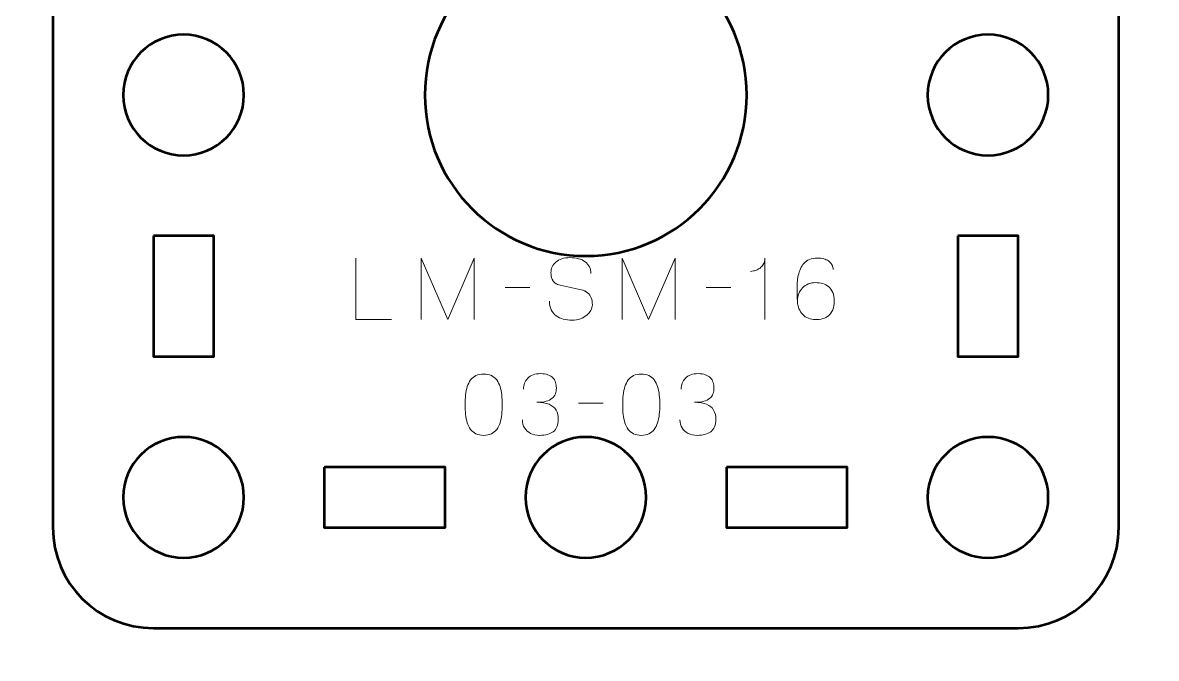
# Model space of a CAD drawing. Header units: centimetres. Extents: x -21 to 0, y -29.7 to 0.
# Drawn here: x -11.3 to -5.66, y -5.95 to -2.79 of the extents above; entities that cross this region are included whole.
import ezdxf

# ---------------------------------------------------------------- set-up
doc = ezdxf.new("R2010")
doc.units = ezdxf.units.CM
doc.header["$MEASUREMENT"] = 0
doc.layers.add('Layer 1', color=7, linetype='Continuous')

msp = doc.modelspace()

# ---------------------------------------------------------------- linework, layer by layer
at = {"layer": 'Layer 1', "color": 22, "lineweight": 53}
msp.add_open_spline([(-21.00003, -29.19995), (-21.00003, -29.19995), (-21.00003, -0.49992), (-21.00003, -0.49992), (-21.00003, -0.49992), (-21.00003, -0.22295), (-20.77694, 0.00004), (-20.49994, 0.00004), (-20.49994, 0.00004), (-20.49994, 0.00004), (-0.50008, 0.00004), (-0.50008, 0.00004), (-0.50008, 0.00004), (-0.22294, 0.00004), (0.00002, -0.22295), (0.00002, -0.49992), (0.00002, -0.49992), (0.00002, -0.49992), (0.00002, -29.19995), (0.00002, -29.19995), (0.00002, -29.19995), (0.00002, -29.47695), (-0.22294, -29.70004), (-0.50008, -29.70004), (-0.50008, -29.70004), (-0.50008, -29.70004), (-20.49994, -29.70004), (-20.49994, -29.70004), (-20.49994, -29.70004), (-20.77694, -29.70004), (-21.00003, -29.47695), (-21.00003, -29.19995)], degree=3, knots=[0, 0, 0, 0, 0.125, 0.125, 0.125, 0.125, 0.25, 0.25, 0.25, 0.25, 0.375, 0.375, 0.375, 0.375, 0.5, 0.5, 0.5, 0.5, 0.625, 0.625, 0.625, 0.625, 0.75, 0.75, 0.75, 0.75, 0.875, 0.875, 0.875, 0.875, 1, 1, 1, 1], dxfattribs=at)
at = {"layer": 'Layer 1', "color": 114, "lineweight": 53}
msp.add_open_spline([(-10.64995, -0.49994), (-10.64995, -0.49994), (-6.35006, -0.49994), (-6.35006, -0.49994), (-6.35006, -0.49994), (-6.07306, -0.49994), (-5.84996, -0.72303), (-5.84996, -1.00003), (-5.84996, -1.00003), (-5.84996, -1.00003), (-5.84996, -5.29989), (-5.84996, -5.29989), (-5.84996, -5.29989), (-5.84996, -5.57703), (-6.07306, -5.79999), (-6.35006, -5.79999), (-6.35006, -5.79999), (-6.35006, -5.79999), (-10.64995, -5.79999), (-10.64995, -5.79999), (-10.64995, -5.79999), (-10.92695, -5.79999), (-11.15005, -5.57703), (-11.15005, -5.29989), (-11.15005, -5.29989), (-11.15005, -5.29989), (-11.15005, -1.00003), (-11.15005, -1.00003), (-11.15005, -1.00003), (-11.15005, -0.72303), (-10.92695, -0.49994), (-10.64995, -0.49994)], degree=3, knots=[0, 0, 0, 0, 0.125, 0.125, 0.125, 0.125, 0.25, 0.25, 0.25, 0.25, 0.375, 0.375, 0.375, 0.375, 0.5, 0.5, 0.5, 0.5, 0.625, 0.625, 0.625, 0.625, 0.75, 0.75, 0.75, 0.75, 0.875, 0.875, 0.875, 0.875, 1, 1, 1, 1], dxfattribs=at)
at = {"layer": 'Layer 1', "lineweight": 53}
for points in [[(-7.70001, -3.15003), (-7.70001, -3.59171), (-8.05825, -3.95003), (-8.50001, -3.95003), (-8.50001, -3.95003), (-8.94169, -3.95003), (-9.30003, -3.59171), (-9.30003, -3.15003), (-9.30003, -3.15003), (-9.30003, -2.70798), (-8.94169, -2.35003), (-8.50001, -2.35003), (-8.50001, -2.35003), (-8.05825, -2.35003), (-7.70001, -2.70798), (-7.70001, -3.15003)], [(-10.19994, -3.15004), (-10.19994, -3.31567), (-10.33432, -3.45004), (-10.49995, -3.45004), (-10.49995, -3.45004), (-10.66572, -3.45004), (-10.79995, -3.31567), (-10.79995, -3.15004), (-10.79995, -3.15004), (-10.79995, -2.98427), (-10.66572, -2.85004), (-10.49995, -2.85004), (-10.49995, -2.85004), (-10.33432, -2.85004), (-10.19994, -2.98427), (-10.19994, -3.15004)], [(-6.20005, -3.15004), (-6.20005, -3.31567), (-6.33429, -3.45004), (-6.50006, -3.45004), (-6.50006, -3.45004), (-6.66572, -3.45004), (-6.80006, -3.31567), (-6.80006, -3.15004), (-6.80006, -3.15004), (-6.80006, -2.98427), (-6.66572, -2.85004), (-6.50006, -2.85004), (-6.50006, -2.85004), (-6.33429, -2.85004), (-6.20005, -2.98427), (-6.20005, -3.15004)], [(-10.65002, -3.84995), (-10.65002, -3.84995), (-10.35002, -3.84995), (-10.35002, -3.84995), (-10.35002, -3.84995), (-10.35002, -3.84995), (-10.35002, -4.44995), (-10.35002, -4.44995), (-10.35002, -4.44995), (-10.35002, -4.44995), (-10.65002, -4.44995), (-10.65002, -4.44995), (-10.65002, -4.44995), (-10.65002, -4.44995), (-10.65002, -3.84995), (-10.65002, -3.84995)], [(-6.64999, -3.84995), (-6.64999, -3.84995), (-6.34998, -3.84995), (-6.34998, -3.84995), (-6.34998, -3.84995), (-6.34998, -3.84995), (-6.34998, -4.44995), (-6.34998, -4.44995), (-6.34998, -4.44995), (-6.34998, -4.44995), (-6.64999, -4.44995), (-6.64999, -4.44995), (-6.64999, -4.44995), (-6.64999, -4.44995), (-6.64999, -3.84995), (-6.64999, -3.84995)], [(-10.19994, -5.14997), (-10.19994, -5.31563), (-10.33432, -5.44996), (-10.49995, -5.44996), (-10.49995, -5.44996), (-10.66572, -5.44996), (-10.79995, -5.31563), (-10.79995, -5.14997), (-10.79995, -5.14997), (-10.79995, -4.98434), (-10.66572, -4.84997), (-10.49995, -4.84997), (-10.49995, -4.84997), (-10.33432, -4.84997), (-10.19994, -4.98434), (-10.19994, -5.14997)], [(-8.20002, -5.14997), (-8.20002, -5.31563), (-8.33436, -5.44996), (-8.50001, -5.44996), (-8.50001, -5.44996), (-8.66564, -5.44996), (-8.80002, -5.31563), (-8.80002, -5.14997), (-8.80002, -5.14997), (-8.80002, -4.98434), (-8.66564, -4.84997), (-8.50001, -4.84997), (-8.50001, -4.84997), (-8.33436, -4.84997), (-8.20002, -4.98434), (-8.20002, -5.14997)], [(-6.20005, -5.14997), (-6.20005, -5.31563), (-6.33429, -5.44996), (-6.50006, -5.44996), (-6.50006, -5.44996), (-6.66572, -5.44996), (-6.80006, -5.31563), (-6.80006, -5.14997), (-6.80006, -5.14997), (-6.80006, -4.98434), (-6.66572, -4.84997), (-6.50006, -4.84997), (-6.50006, -4.84997), (-6.33429, -4.84997), (-6.20005, -4.98434), (-6.20005, -5.14997)], [(-9.80004, -4.9999), (-9.80004, -4.9999), (-9.20003, -4.9999), (-9.20003, -4.9999), (-9.20003, -4.9999), (-9.20003, -4.9999), (-9.20003, -5.29989), (-9.20003, -5.29989), (-9.20003, -5.29989), (-9.20003, -5.29989), (-9.80004, -5.29989), (-9.80004, -5.29989), (-9.80004, -5.29989), (-9.80004, -5.29989), (-9.80004, -4.9999), (-9.80004, -4.9999)], [(-7.79997, -4.9999), (-7.79997, -4.9999), (-7.19997, -4.9999), (-7.19997, -4.9999), (-7.19997, -4.9999), (-7.19997, -4.9999), (-7.19997, -5.29989), (-7.19997, -5.29989), (-7.19997, -5.29989), (-7.19997, -5.29989), (-7.79997, -5.29989), (-7.79997, -5.29989), (-7.79997, -5.29989), (-7.79997, -5.29989), (-7.79997, -4.9999), (-7.79997, -4.9999)]]:
    msp.add_open_spline(points, degree=3, knots=[0, 0, 0, 0, 0.25, 0.25, 0.25, 0.25, 0.5, 0.5, 0.5, 0.5, 0.75, 0.75, 0.75, 0.75, 1, 1, 1, 1], dxfattribs=at)
at = {"layer": 'Layer 1', "color": 30, "lineweight": 9}
for points, knots in [([(-9.46563, -4.2664), (-9.46563, -4.2664), (-9.64385, -4.2664), (-9.64385, -4.2664), (-9.64385, -4.2664), (-9.64385, -4.2664), (-9.64385, -3.96118), (-9.64385, -3.96118), (-9.64385, -3.96118), (-9.64385, -3.96118), (-9.64385, -4.2664), (-9.64385, -4.2664), (-9.64385, -4.2664), (-9.64385, -4.2664), (-9.46563, -4.2664), (-9.46563, -4.2664)], [0, 0, 0, 0, 0.25, 0.25, 0.25, 0.25, 0.5, 0.5, 0.5, 0.5, 0.75, 0.75, 0.75, 0.75, 1, 1, 1, 1]), ([(-9.31789, -4.2664), (-9.31789, -4.2664), (-9.31789, -3.96118), (-9.31789, -3.96118), (-9.31789, -3.96118), (-9.31789, -3.96118), (-9.18666, -4.2664), (-9.18666, -4.2664), (-9.18666, -4.2664), (-9.18666, -4.2664), (-9.055, -3.96118), (-9.055, -3.96118), (-9.055, -3.96118), (-9.055, -3.96118), (-9.055, -4.2664), (-9.055, -4.2664), (-9.055, -4.2664), (-9.055, -4.2664), (-9.055, -3.96118), (-9.055, -3.96118), (-9.055, -3.96118), (-9.055, -3.96118), (-9.18666, -4.2664), (-9.18666, -4.2664), (-9.18666, -4.2664), (-9.18666, -4.2664), (-9.31789, -3.96118), (-9.31789, -3.96118), (-9.31789, -3.96118), (-9.31789, -3.96118), (-9.31789, -4.2664), (-9.31789, -4.2664)], [0, 0, 0, 0, 0.125, 0.125, 0.125, 0.125, 0.25, 0.25, 0.25, 0.25, 0.375, 0.375, 0.375, 0.375, 0.5, 0.5, 0.5, 0.5, 0.625, 0.625, 0.625, 0.625, 0.75, 0.75, 0.75, 0.75, 0.875, 0.875, 0.875, 0.875, 1, 1, 1, 1]), ([(-8.68078, -4.17411), (-8.68064, -4.19098), (-8.67768, -4.20544), (-8.67175, -4.21751), (-8.67175, -4.21751), (-8.66589, -4.2295), (-8.65771, -4.23931), (-8.64741, -4.24693), (-8.64741, -4.24693), (-8.63704, -4.25448), (-8.62511, -4.26005), (-8.61164, -4.26365), (-8.61164, -4.26365), (-8.59823, -4.26718), (-8.58384, -4.26894), (-8.5686, -4.26894), (-8.5686, -4.26894), (-8.55322, -4.26887), (-8.53939, -4.26661), (-8.52704, -4.26231), (-8.52704, -4.26231), (-8.51476, -4.258), (-8.50425, -4.25222), (-8.49543, -4.24495), (-8.49543, -4.24495), (-8.48668, -4.23768), (-8.47991, -4.22957), (-8.47511, -4.22054), (-8.47511, -4.22054), (-8.47031, -4.21151), (-8.46777, -4.20227), (-8.46742, -4.19274), (-8.46742, -4.19274), (-8.467, -4.18025), (-8.46883, -4.16882), (-8.47285, -4.15852), (-8.47285, -4.15852), (-8.47688, -4.14822), (-8.48309, -4.13961), (-8.49148, -4.13256), (-8.49148, -4.13256), (-8.49981, -4.1255), (-8.51032, -4.12056), (-8.52288, -4.11781), (-8.52288, -4.11781), (-8.52288, -4.11781), (-8.62659, -4.09537), (-8.62659, -4.09537), (-8.62659, -4.09537), (-8.63633, -4.09333), (-8.64473, -4.08987), (-8.65164, -4.08507), (-8.65164, -4.08507), (-8.65856, -4.08021), (-8.66392, -4.0735), (-8.66759, -4.06489), (-8.66759, -4.06489), (-8.67126, -4.05636), (-8.67316, -4.04549), (-8.67316, -4.0323), (-8.67316, -4.0323), (-8.67316, -4.02228), (-8.67111, -4.01283), (-8.66695, -4.00394), (-8.66695, -4.00394), (-8.66286, -3.99505), (-8.65679, -3.98721), (-8.64882, -3.9803), (-8.64882, -3.9803), (-8.64085, -3.97346), (-8.63097, -3.96809), (-8.61926, -3.96421), (-8.61926, -3.96421), (-8.60747, -3.96026), (-8.594, -3.95829), (-8.57876, -3.95822), (-8.57876, -3.95822), (-8.56345, -3.95822), (-8.54941, -3.95998), (-8.53657, -3.96351), (-8.53657, -3.96351), (-8.5238, -3.96704), (-8.51272, -3.97212), (-8.50341, -3.97889), (-8.50341, -3.97889), (-8.49409, -3.98566), (-8.4869, -3.99399), (-8.48196, -4.00372), (-8.48196, -4.00372), (-8.47702, -4.01353), (-8.47469, -4.02475), (-8.47504, -4.03738), (-8.47504, -4.03738), (-8.47469, -4.02475), (-8.47702, -4.01353), (-8.48196, -4.00372), (-8.48196, -4.00372), (-8.4869, -3.99399), (-8.49409, -3.98566), (-8.50341, -3.97889), (-8.50341, -3.97889), (-8.51272, -3.97212), (-8.5238, -3.96704), (-8.53657, -3.96351), (-8.53657, -3.96351), (-8.54941, -3.95998), (-8.56345, -3.95822), (-8.57876, -3.95822), (-8.57876, -3.95822), (-8.594, -3.95829), (-8.60747, -3.96026), (-8.61926, -3.96421), (-8.61926, -3.96421), (-8.63097, -3.96809), (-8.64085, -3.97346), (-8.64882, -3.9803), (-8.64882, -3.9803), (-8.65679, -3.98721), (-8.66286, -3.99505), (-8.66695, -4.00394), (-8.66695, -4.00394), (-8.67111, -4.01283), (-8.67316, -4.02228), (-8.67316, -4.0323), (-8.67316, -4.0323), (-8.67316, -4.04549), (-8.67133, -4.05636), (-8.6678, -4.06482), (-8.6678, -4.06482), (-8.6642, -4.07336), (-8.65891, -4.07999), (-8.65199, -4.08486), (-8.65199, -4.08486), (-8.64508, -4.08966), (-8.63661, -4.09319), (-8.62659, -4.09537), (-8.62659, -4.09537), (-8.62659, -4.09537), (-8.52288, -4.11781), (-8.52288, -4.11781), (-8.52288, -4.11781), (-8.51004, -4.12056), (-8.49945, -4.1255), (-8.49113, -4.13256), (-8.49113, -4.13256), (-8.48273, -4.13961), (-8.47659, -4.14822), (-8.47264, -4.15852), (-8.47264, -4.15852), (-8.46876, -4.16882), (-8.467, -4.18025), (-8.46742, -4.19274), (-8.46742, -4.19274), (-8.46777, -4.20227), (-8.47031, -4.21151), (-8.47511, -4.22054), (-8.47511, -4.22054), (-8.47991, -4.22957), (-8.48668, -4.23768), (-8.49543, -4.24495), (-8.49543, -4.24495), (-8.50425, -4.25222), (-8.51476, -4.258), (-8.52704, -4.26231), (-8.52704, -4.26231), (-8.53939, -4.26661), (-8.55322, -4.26887), (-8.5686, -4.26894), (-8.5686, -4.26894), (-8.58384, -4.26894), (-8.59823, -4.26718), (-8.61164, -4.26365), (-8.61164, -4.26365), (-8.62511, -4.26005), (-8.63704, -4.25448), (-8.64741, -4.24693), (-8.64741, -4.24693), (-8.65771, -4.23931), (-8.66589, -4.2295), (-8.67175, -4.21751), (-8.67175, -4.21751), (-8.67768, -4.20544), (-8.68064, -4.19098), (-8.68078, -4.17411)], [0, 0, 0, 0, 0.0217391, 0.0217391, 0.0217391, 0.0217391, 0.0434783, 0.0434783, 0.0434783, 0.0434783, 0.0652174, 0.0652174, 0.0652174, 0.0652174, 0.0869565, 0.0869565, 0.0869565, 0.0869565, 0.1086957, 0.1086957, 0.1086957, 0.1086957, 0.1304348, 0.1304348, 0.1304348, 0.1304348, 0.1521739, 0.1521739, 0.1521739, 0.1521739, 0.173913, 0.173913, 0.173913, 0.173913, 0.1956522, 0.1956522, 0.1956522, 0.1956522, 0.2173913, 0.2173913, 0.2173913, 0.2173913, 0.2391304, 0.2391304, 0.2391304, 0.2391304, 0.2608696, 0.2608696, 0.2608696, 0.2608696, 0.2826087, 0.2826087, 0.2826087, 0.2826087, 0.3043478, 0.3043478, 0.3043478, 0.3043478, 0.326087, 0.326087, 0.326087, 0.326087, 0.3478261, 0.3478261, 0.3478261, 0.3478261, 0.3695652, 0.3695652, 0.3695652, 0.3695652, 0.3913043, 0.3913043, 0.3913043, 0.3913043, 0.4130435, 0.4130435, 0.4130435, 0.4130435, 0.4347826, 0.4347826, 0.4347826, 0.4347826, 0.4565217, 0.4565217, 0.4565217, 0.4565217, 0.4782609, 0.4782609, 0.4782609, 0.4782609, 0.5, 0.5, 0.5, 0.5, 0.5217391, 0.5217391, 0.5217391, 0.5217391, 0.5434783, 0.5434783, 0.5434783, 0.5434783, 0.5652174, 0.5652174, 0.5652174, 0.5652174, 0.5869565, 0.5869565, 0.5869565, 0.5869565, 0.6086957, 0.6086957, 0.6086957, 0.6086957, 0.6304348, 0.6304348, 0.6304348, 0.6304348, 0.6521739, 0.6521739, 0.6521739, 0.6521739, 0.673913, 0.673913, 0.673913, 0.673913, 0.6956522, 0.6956522, 0.6956522, 0.6956522, 0.7173913, 0.7173913, 0.7173913, 0.7173913, 0.7391304, 0.7391304, 0.7391304, 0.7391304, 0.7608696, 0.7608696, 0.7608696, 0.7608696, 0.7826087, 0.7826087, 0.7826087, 0.7826087, 0.8043478, 0.8043478, 0.8043478, 0.8043478, 0.826087, 0.826087, 0.826087, 0.826087, 0.8478261, 0.8478261, 0.8478261, 0.8478261, 0.8695652, 0.8695652, 0.8695652, 0.8695652, 0.8913043, 0.8913043, 0.8913043, 0.8913043, 0.9130435, 0.9130435, 0.9130435, 0.9130435, 0.9347826, 0.9347826, 0.9347826, 0.9347826, 0.9565217, 0.9565217, 0.9565217, 0.9565217, 0.9782609, 0.9782609, 0.9782609, 0.9782609, 1, 1, 1, 1]), ([(-8.31883, -4.2664), (-8.31883, -4.2664), (-8.31883, -3.96118), (-8.31883, -3.96118), (-8.31883, -3.96118), (-8.31883, -3.96118), (-8.1876, -4.2664), (-8.1876, -4.2664), (-8.1876, -4.2664), (-8.1876, -4.2664), (-8.05594, -3.96118), (-8.05594, -3.96118), (-8.05594, -3.96118), (-8.05594, -3.96118), (-8.05594, -4.2664), (-8.05594, -4.2664), (-8.05594, -4.2664), (-8.05594, -4.2664), (-8.05594, -3.96118), (-8.05594, -3.96118), (-8.05594, -3.96118), (-8.05594, -3.96118), (-8.1876, -4.2664), (-8.1876, -4.2664), (-8.1876, -4.2664), (-8.1876, -4.2664), (-8.31883, -3.96118), (-8.31883, -3.96118), (-8.31883, -3.96118), (-8.31883, -3.96118), (-8.31883, -4.2664), (-8.31883, -4.2664)], [0, 0, 0, 0, 0.125, 0.125, 0.125, 0.125, 0.25, 0.25, 0.25, 0.25, 0.375, 0.375, 0.375, 0.375, 0.5, 0.5, 0.5, 0.5, 0.625, 0.625, 0.625, 0.625, 0.75, 0.75, 0.75, 0.75, 0.875, 0.875, 0.875, 0.875, 1, 1, 1, 1]), ([(-7.60975, -4.2664), (-7.60975, -4.2664), (-7.60975, -3.96118), (-7.60975, -3.96118), (-7.60975, -3.96118), (-7.60982, -3.97155), (-7.61166, -3.98044), (-7.61519, -3.98785), (-7.61519, -3.98785), (-7.61864, -3.99533), (-7.62323, -4.00147), (-7.62887, -4.0064), (-7.62887, -4.0064), (-7.63452, -4.01134), (-7.64059, -4.01529), (-7.64708, -4.01826), (-7.64708, -4.01826), (-7.65357, -4.02115), (-7.65985, -4.02334), (-7.66592, -4.02468), (-7.66592, -4.02468), (-7.67205, -4.02609), (-7.67728, -4.02694), (-7.68172, -4.02722), (-7.68172, -4.02722), (-7.67728, -4.02694), (-7.67205, -4.02609), (-7.66592, -4.02468), (-7.66592, -4.02468), (-7.65985, -4.02334), (-7.65357, -4.02115), (-7.64708, -4.01826), (-7.64708, -4.01826), (-7.64059, -4.01529), (-7.63452, -4.01134), (-7.62887, -4.0064), (-7.62887, -4.0064), (-7.62323, -4.00147), (-7.61864, -3.99533), (-7.61519, -3.98785), (-7.61519, -3.98785), (-7.61166, -3.98044), (-7.60982, -3.97155), (-7.60975, -3.96118), (-7.60975, -3.96118), (-7.60975, -3.96118), (-7.60975, -4.2664), (-7.60975, -4.2664)], [0, 0, 0, 0, 0.0833333, 0.0833333, 0.0833333, 0.0833333, 0.1666667, 0.1666667, 0.1666667, 0.1666667, 0.25, 0.25, 0.25, 0.25, 0.3333333, 0.3333333, 0.3333333, 0.3333333, 0.4166667, 0.4166667, 0.4166667, 0.4166667, 0.5, 0.5, 0.5, 0.5, 0.5833333, 0.5833333, 0.5833333, 0.5833333, 0.6666667, 0.6666667, 0.6666667, 0.6666667, 0.75, 0.75, 0.75, 0.75, 0.8333333, 0.8333333, 0.8333333, 0.8333333, 0.9166667, 0.9166667, 0.9166667, 0.9166667, 1, 1, 1, 1]), ([(-7.44762, -4.17454), (-7.44755, -4.16071), (-7.4453, -4.14822), (-7.44078, -4.13693), (-7.44078, -4.13693), (-7.43634, -4.12571), (-7.43006, -4.11605), (-7.42194, -4.10793), (-7.42194, -4.10793), (-7.4139, -4.09989), (-7.40437, -4.09368), (-7.39351, -4.08931), (-7.39351, -4.08931), (-7.38264, -4.08493), (-7.37072, -4.08275), (-7.35788, -4.08267), (-7.35788, -4.08267), (-7.34497, -4.0826), (-7.3329, -4.08423), (-7.32168, -4.08747), (-7.32168, -4.08747), (-7.31046, -4.09065), (-7.30066, -4.09587), (-7.29212, -4.10307), (-7.29212, -4.10307), (-7.28358, -4.11019), (-7.27688, -4.11965), (-7.27208, -4.13143), (-7.27208, -4.13143), (-7.26729, -4.14321), (-7.26482, -4.15753), (-7.26475, -4.17454), (-7.26475, -4.17454), (-7.26482, -4.19154), (-7.26729, -4.20586), (-7.27208, -4.21765), (-7.27208, -4.21765), (-7.27688, -4.22943), (-7.28358, -4.23888), (-7.29212, -4.24601), (-7.29212, -4.24601), (-7.30066, -4.25321), (-7.31046, -4.25843), (-7.32168, -4.2616), (-7.32168, -4.2616), (-7.3329, -4.26485), (-7.34497, -4.26647), (-7.35788, -4.2664), (-7.35788, -4.2664), (-7.37072, -4.26633), (-7.3825, -4.26414), (-7.3933, -4.25977), (-7.3933, -4.25977), (-7.40402, -4.25539), (-7.41333, -4.24918), (-7.42131, -4.24107), (-7.42131, -4.24107), (-7.42928, -4.23303), (-7.43556, -4.22336), (-7.44007, -4.21207), (-7.44007, -4.21207), (-7.44466, -4.20085), (-7.44713, -4.18837), (-7.44762, -4.17454), (-7.44762, -4.17454), (-7.44791, -4.16755), (-7.44826, -4.15923), (-7.44875, -4.14956), (-7.44875, -4.14956), (-7.44925, -4.13982), (-7.44953, -4.12924), (-7.4496, -4.11788), (-7.4496, -4.11788), (-7.44967, -4.10645), (-7.44932, -4.09467), (-7.4484, -4.0826), (-7.4484, -4.0826), (-7.44755, -4.07047), (-7.44586, -4.05854), (-7.44339, -4.04676), (-7.44339, -4.04676), (-7.44092, -4.03505), (-7.43739, -4.02397), (-7.43274, -4.0136), (-7.43274, -4.0136), (-7.42808, -4.00323), (-7.42208, -3.99406), (-7.41467, -3.98608), (-7.41467, -3.98608), (-7.4072, -3.97811), (-7.39809, -3.97183), (-7.3873, -3.96725), (-7.3873, -3.96725), (-7.3765, -3.96273), (-7.36373, -3.9604), (-7.34899, -3.96033), (-7.34899, -3.96033), (-7.33615, -3.9604), (-7.32528, -3.96167), (-7.31625, -3.96414), (-7.31625, -3.96414), (-7.30722, -3.96661), (-7.29981, -3.96993), (-7.29388, -3.97402), (-7.29388, -3.97402), (-7.28803, -3.97818), (-7.28337, -3.9827), (-7.27999, -3.98771), (-7.27999, -3.98771), (-7.2766, -3.99265), (-7.27406, -3.99766), (-7.27251, -4.00267), (-7.27251, -4.00267), (-7.27088, -4.00767), (-7.26983, -4.01233), (-7.2694, -4.01664), (-7.2694, -4.01664), (-7.26983, -4.01233), (-7.27088, -4.00767), (-7.27251, -4.00267), (-7.27251, -4.00267), (-7.27406, -3.99766), (-7.2766, -3.99265), (-7.27999, -3.98771), (-7.27999, -3.98771), (-7.28337, -3.9827), (-7.28803, -3.97818), (-7.29388, -3.97402), (-7.29388, -3.97402), (-7.29981, -3.96993), (-7.30722, -3.96661), (-7.31625, -3.96414), (-7.31625, -3.96414), (-7.32528, -3.96167), (-7.33615, -3.9604), (-7.34899, -3.96033), (-7.34899, -3.96033), (-7.36373, -3.9604), (-7.3765, -3.96273), (-7.3873, -3.96725), (-7.3873, -3.96725), (-7.39809, -3.97183), (-7.4072, -3.97811), (-7.41467, -3.98608), (-7.41467, -3.98608), (-7.42208, -3.99406), (-7.42808, -4.00323), (-7.43274, -4.0136), (-7.43274, -4.0136), (-7.43739, -4.02397), (-7.44092, -4.03505), (-7.44339, -4.04676), (-7.44339, -4.04676), (-7.44586, -4.05854), (-7.44755, -4.07047), (-7.4484, -4.0826), (-7.4484, -4.0826), (-7.44932, -4.09467), (-7.44967, -4.10645), (-7.4496, -4.11788), (-7.4496, -4.11788), (-7.44953, -4.12924), (-7.44925, -4.13982), (-7.44875, -4.14956), (-7.44875, -4.14956), (-7.44826, -4.15923), (-7.44791, -4.16755), (-7.44762, -4.17454), (-7.44762, -4.17454), (-7.44713, -4.18837), (-7.44466, -4.20085), (-7.44007, -4.21207), (-7.44007, -4.21207), (-7.43556, -4.22336), (-7.42928, -4.23303), (-7.42131, -4.24107), (-7.42131, -4.24107), (-7.41333, -4.24918), (-7.40402, -4.25539), (-7.3933, -4.25977), (-7.3933, -4.25977), (-7.3825, -4.26414), (-7.37072, -4.26633), (-7.35788, -4.2664), (-7.35788, -4.2664), (-7.34497, -4.26647), (-7.3329, -4.26485), (-7.32168, -4.2616), (-7.32168, -4.2616), (-7.31046, -4.25843), (-7.30066, -4.25321), (-7.29212, -4.24601), (-7.29212, -4.24601), (-7.28358, -4.23888), (-7.27688, -4.22943), (-7.27208, -4.21765), (-7.27208, -4.21765), (-7.26729, -4.20586), (-7.26482, -4.19154), (-7.26475, -4.17454), (-7.26475, -4.17454), (-7.26482, -4.15753), (-7.26729, -4.14321), (-7.27208, -4.13143), (-7.27208, -4.13143), (-7.27688, -4.11965), (-7.28358, -4.11019), (-7.29212, -4.10307), (-7.29212, -4.10307), (-7.30066, -4.09587), (-7.31046, -4.09065), (-7.32168, -4.08747), (-7.32168, -4.08747), (-7.3329, -4.08423), (-7.34497, -4.0826), (-7.35788, -4.08267), (-7.35788, -4.08267), (-7.37072, -4.08275), (-7.38264, -4.08493), (-7.39351, -4.08931), (-7.39351, -4.08931), (-7.40437, -4.09368), (-7.4139, -4.09989), (-7.42194, -4.10793), (-7.42194, -4.10793), (-7.43006, -4.11605), (-7.43634, -4.12571), (-7.44078, -4.13693), (-7.44078, -4.13693), (-7.4453, -4.14822), (-7.44755, -4.16071), (-7.44762, -4.17454)], [0, 0, 0, 0, 0.0172414, 0.0172414, 0.0172414, 0.0172414, 0.0344828, 0.0344828, 0.0344828, 0.0344828, 0.0517241, 0.0517241, 0.0517241, 0.0517241, 0.0689655, 0.0689655, 0.0689655, 0.0689655, 0.0862069, 0.0862069, 0.0862069, 0.0862069, 0.1034483, 0.1034483, 0.1034483, 0.1034483, 0.1206897, 0.1206897, 0.1206897, 0.1206897, 0.137931, 0.137931, 0.137931, 0.137931, 0.1551724, 0.1551724, 0.1551724, 0.1551724, 0.1724138, 0.1724138, 0.1724138, 0.1724138, 0.1896552, 0.1896552, 0.1896552, 0.1896552, 0.2068966, 0.2068966, 0.2068966, 0.2068966, 0.2241379, 0.2241379, 0.2241379, 0.2241379, 0.2413793, 0.2413793, 0.2413793, 0.2413793, 0.2586207, 0.2586207, 0.2586207, 0.2586207, 0.2758621, 0.2758621, 0.2758621, 0.2758621, 0.2931034, 0.2931034, 0.2931034, 0.2931034, 0.3103448, 0.3103448, 0.3103448, 0.3103448, 0.3275862, 0.3275862, 0.3275862, 0.3275862, 0.3448276, 0.3448276, 0.3448276, 0.3448276, 0.362069, 0.362069, 0.362069, 0.362069, 0.3793103, 0.3793103, 0.3793103, 0.3793103, 0.3965517, 0.3965517, 0.3965517, 0.3965517, 0.4137931, 0.4137931, 0.4137931, 0.4137931, 0.4310345, 0.4310345, 0.4310345, 0.4310345, 0.4482759, 0.4482759, 0.4482759, 0.4482759, 0.4655172, 0.4655172, 0.4655172, 0.4655172, 0.4827586, 0.4827586, 0.4827586, 0.4827586, 0.5, 0.5, 0.5, 0.5, 0.5172414, 0.5172414, 0.5172414, 0.5172414, 0.5344828, 0.5344828, 0.5344828, 0.5344828, 0.5517241, 0.5517241, 0.5517241, 0.5517241, 0.5689655, 0.5689655, 0.5689655, 0.5689655, 0.5862069, 0.5862069, 0.5862069, 0.5862069, 0.6034483, 0.6034483, 0.6034483, 0.6034483, 0.6206897, 0.6206897, 0.6206897, 0.6206897, 0.637931, 0.637931, 0.637931, 0.637931, 0.6551724, 0.6551724, 0.6551724, 0.6551724, 0.6724138, 0.6724138, 0.6724138, 0.6724138, 0.6896552, 0.6896552, 0.6896552, 0.6896552, 0.7068966, 0.7068966, 0.7068966, 0.7068966, 0.7241379, 0.7241379, 0.7241379, 0.7241379, 0.7413793, 0.7413793, 0.7413793, 0.7413793, 0.7586207, 0.7586207, 0.7586207, 0.7586207, 0.7758621, 0.7758621, 0.7758621, 0.7758621, 0.7931034, 0.7931034, 0.7931034, 0.7931034, 0.8103448, 0.8103448, 0.8103448, 0.8103448, 0.8275862, 0.8275862, 0.8275862, 0.8275862, 0.8448276, 0.8448276, 0.8448276, 0.8448276, 0.862069, 0.862069, 0.862069, 0.862069, 0.8793103, 0.8793103, 0.8793103, 0.8793103, 0.8965517, 0.8965517, 0.8965517, 0.8965517, 0.9137931, 0.9137931, 0.9137931, 0.9137931, 0.9310345, 0.9310345, 0.9310345, 0.9310345, 0.9482759, 0.9482759, 0.9482759, 0.9482759, 0.9655172, 0.9655172, 0.9655172, 0.9655172, 0.9827586, 0.9827586, 0.9827586, 0.9827586, 1, 1, 1, 1]), ([(-8.90091, -4.1068), (-8.90091, -4.1068), (-8.77772, -4.1068), (-8.77772, -4.1068), (-8.77772, -4.1068), (-8.77772, -4.1068), (-8.90091, -4.1068), (-8.90091, -4.1068)], [0, 0, 0, 0, 0.5, 0.5, 0.5, 0.5, 1, 1, 1, 1]), ([(-7.90185, -4.1068), (-7.90185, -4.1068), (-7.77866, -4.1068), (-7.77866, -4.1068), (-7.77866, -4.1068), (-7.77866, -4.1068), (-7.90185, -4.1068), (-7.90185, -4.1068)], [0, 0, 0, 0, 0.5, 0.5, 0.5, 0.5, 1, 1, 1, 1]), ([(-9.0078, -4.84171), (-8.99299, -4.84164), (-8.98022, -4.83903), (-8.96956, -4.83395), (-8.96956, -4.83395), (-8.95898, -4.82887), (-8.95016, -4.8216), (-8.94311, -4.81236), (-8.94311, -4.81236), (-8.93612, -4.80305), (-8.93062, -4.79204), (-8.92653, -4.77934), (-8.92653, -4.77934), (-8.9225, -4.76664), (-8.91961, -4.75274), (-8.91799, -4.7375), (-8.91799, -4.7375), (-8.91629, -4.72226), (-8.91545, -4.70624), (-8.91552, -4.68931), (-8.91552, -4.68931), (-8.91545, -4.67245), (-8.91629, -4.65643), (-8.91799, -4.64126), (-8.91799, -4.64126), (-8.91961, -4.62609), (-8.9225, -4.61212), (-8.92653, -4.59942), (-8.92653, -4.59942), (-8.93062, -4.58679), (-8.93612, -4.57579), (-8.94311, -4.5664), (-8.94311, -4.5664), (-8.95016, -4.55709), (-8.95898, -4.54982), (-8.96956, -4.54474), (-8.96956, -4.54474), (-8.98022, -4.53959), (-8.99299, -4.53698), (-9.0078, -4.53691), (-9.0078, -4.53691), (-9.02262, -4.53698), (-9.03539, -4.53959), (-9.04605, -4.54474), (-9.04605, -4.54474), (-9.05663, -4.54982), (-9.06545, -4.55709), (-9.0725, -4.5664), (-9.0725, -4.5664), (-9.07949, -4.57579), (-9.08499, -4.58679), (-9.08908, -4.59942), (-9.08908, -4.59942), (-9.09311, -4.61212), (-9.096, -4.62609), (-9.09762, -4.64126), (-9.09762, -4.64126), (-9.09931, -4.65643), (-9.10016, -4.67245), (-9.10009, -4.68931), (-9.10009, -4.68931), (-9.10016, -4.70624), (-9.09931, -4.72226), (-9.09762, -4.7375), (-9.09762, -4.7375), (-9.096, -4.75274), (-9.09311, -4.76664), (-9.08908, -4.77934), (-9.08908, -4.77934), (-9.08499, -4.79204), (-9.07949, -4.80305), (-9.0725, -4.81236), (-9.0725, -4.81236), (-9.06545, -4.8216), (-9.05663, -4.82887), (-9.04605, -4.83395), (-9.04605, -4.83395), (-9.03539, -4.83903), (-9.02262, -4.84164), (-9.0078, -4.84171)], [0, 0, 0, 0, 0.05, 0.05, 0.05, 0.05, 0.1, 0.1, 0.1, 0.1, 0.15, 0.15, 0.15, 0.15, 0.2, 0.2, 0.2, 0.2, 0.25, 0.25, 0.25, 0.25, 0.3, 0.3, 0.3, 0.3, 0.35, 0.35, 0.35, 0.35, 0.4, 0.4, 0.4, 0.4, 0.45, 0.45, 0.45, 0.45, 0.5, 0.5, 0.5, 0.5, 0.55, 0.55, 0.55, 0.55, 0.6, 0.6, 0.6, 0.6, 0.65, 0.65, 0.65, 0.65, 0.7, 0.7, 0.7, 0.7, 0.75, 0.75, 0.75, 0.75, 0.8, 0.8, 0.8, 0.8, 0.85, 0.85, 0.85, 0.85, 0.9, 0.9, 0.9, 0.9, 0.95, 0.95, 0.95, 0.95, 1, 1, 1, 1]), ([(-9.0078, -4.84171), (-8.99299, -4.84164), (-8.98022, -4.83903), (-8.96956, -4.83395), (-8.96956, -4.83395), (-8.95898, -4.82887), (-8.95016, -4.8216), (-8.94311, -4.81236), (-8.94311, -4.81236), (-8.93612, -4.80305), (-8.93062, -4.79204), (-8.92653, -4.77934), (-8.92653, -4.77934), (-8.9225, -4.76664), (-8.91961, -4.75274), (-8.91799, -4.7375), (-8.91799, -4.7375), (-8.91629, -4.72226), (-8.91545, -4.70624), (-8.91552, -4.68931), (-8.91552, -4.68931), (-8.91545, -4.67245), (-8.91629, -4.65643), (-8.91799, -4.64126), (-8.91799, -4.64126), (-8.91961, -4.62609), (-8.9225, -4.61212), (-8.92653, -4.59942), (-8.92653, -4.59942), (-8.93062, -4.58679), (-8.93612, -4.57579), (-8.94311, -4.5664), (-8.94311, -4.5664), (-8.95016, -4.55709), (-8.95898, -4.54982), (-8.96956, -4.54474), (-8.96956, -4.54474), (-8.98022, -4.53959), (-8.99299, -4.53698), (-9.0078, -4.53691), (-9.0078, -4.53691), (-9.02262, -4.53698), (-9.03539, -4.53959), (-9.04605, -4.54474), (-9.04605, -4.54474), (-9.05663, -4.54982), (-9.06545, -4.55709), (-9.0725, -4.5664), (-9.0725, -4.5664), (-9.07949, -4.57579), (-9.08499, -4.58679), (-9.08908, -4.59942), (-9.08908, -4.59942), (-9.09311, -4.61212), (-9.096, -4.62609), (-9.09762, -4.64126), (-9.09762, -4.64126), (-9.09931, -4.65643), (-9.10016, -4.67245), (-9.10009, -4.68931), (-9.10009, -4.68931), (-9.10016, -4.70624), (-9.09931, -4.72226), (-9.09762, -4.7375), (-9.09762, -4.7375), (-9.096, -4.75274), (-9.09311, -4.76664), (-9.08908, -4.77934), (-9.08908, -4.77934), (-9.08499, -4.79204), (-9.07949, -4.80305), (-9.0725, -4.81236), (-9.0725, -4.81236), (-9.06545, -4.8216), (-9.05663, -4.82887), (-9.04605, -4.83395), (-9.04605, -4.83395), (-9.03539, -4.83903), (-9.02262, -4.84164), (-9.0078, -4.84171)], [0, 0, 0, 0, 0.05, 0.05, 0.05, 0.05, 0.1, 0.1, 0.1, 0.1, 0.15, 0.15, 0.15, 0.15, 0.2, 0.2, 0.2, 0.2, 0.25, 0.25, 0.25, 0.25, 0.3, 0.3, 0.3, 0.3, 0.35, 0.35, 0.35, 0.35, 0.4, 0.4, 0.4, 0.4, 0.45, 0.45, 0.45, 0.45, 0.5, 0.5, 0.5, 0.5, 0.55, 0.55, 0.55, 0.55, 0.6, 0.6, 0.6, 0.6, 0.65, 0.65, 0.65, 0.65, 0.7, 0.7, 0.7, 0.7, 0.75, 0.75, 0.75, 0.75, 0.8, 0.8, 0.8, 0.8, 0.85, 0.85, 0.85, 0.85, 0.9, 0.9, 0.9, 0.9, 0.95, 0.95, 0.95, 0.95, 1, 1, 1, 1]), ([(-8.81519, -4.76509), (-8.81512, -4.78033), (-8.81159, -4.79359), (-8.80461, -4.80509), (-8.80461, -4.80509), (-8.79762, -4.81652), (-8.78767, -4.82548), (-8.77469, -4.8319), (-8.77469, -4.8319), (-8.76171, -4.83832), (-8.74612, -4.84157), (-8.72798, -4.84171), (-8.72798, -4.84171), (-8.71437, -4.84171), (-8.70202, -4.8403), (-8.6908, -4.83734), (-8.6908, -4.83734), (-8.67965, -4.83437), (-8.67006, -4.82979), (-8.66194, -4.82351), (-8.66194, -4.82351), (-8.65383, -4.81723), (-8.64762, -4.80911), (-8.64318, -4.79924), (-8.64318, -4.79924), (-8.6388, -4.78929), (-8.63662, -4.77736), (-8.63655, -4.76339), (-8.63655, -4.76339), (-8.63647, -4.74477), (-8.64028, -4.72903), (-8.64783, -4.71626), (-8.64783, -4.71626), (-8.65538, -4.70349), (-8.6671, -4.6939), (-8.68283, -4.68734), (-8.68283, -4.68734), (-8.69856, -4.68077), (-8.71874, -4.67746), (-8.74322, -4.67746), (-8.74322, -4.67746), (-8.72495, -4.67753), (-8.70964, -4.67584), (-8.69715, -4.67238), (-8.69715, -4.67238), (-8.68473, -4.66892), (-8.67479, -4.66405), (-8.66731, -4.6577), (-8.66731, -4.6577), (-8.65983, -4.65142), (-8.6544, -4.64394), (-8.65115, -4.63534), (-8.65115, -4.63534), (-8.64783, -4.6268), (-8.64621, -4.61742), (-8.64628, -4.60719), (-8.64628, -4.60719), (-8.64621, -4.59695), (-8.64762, -4.5875), (-8.65044, -4.57875), (-8.65044, -4.57875), (-8.6532, -4.57), (-8.65771, -4.56231), (-8.66385, -4.55575), (-8.66385, -4.55575), (-8.66999, -4.54919), (-8.6781, -4.54404), (-8.68805, -4.54037), (-8.68805, -4.54037), (-8.69807, -4.5367), (-8.71028, -4.53487), (-8.7246, -4.5348), (-8.7246, -4.5348), (-8.73885, -4.53487), (-8.75134, -4.53698), (-8.76192, -4.54108), (-8.76192, -4.54108), (-8.77258, -4.54517), (-8.78132, -4.55074), (-8.78838, -4.55787), (-8.78838, -4.55787), (-8.79536, -4.56499), (-8.80059, -4.57311), (-8.80404, -4.58228), (-8.80404, -4.58228), (-8.80757, -4.59145), (-8.80926, -4.60119), (-8.80926, -4.61142), (-8.80926, -4.61142), (-8.80926, -4.60119), (-8.80757, -4.59145), (-8.80404, -4.58228), (-8.80404, -4.58228), (-8.80059, -4.57311), (-8.79536, -4.56499), (-8.78838, -4.55787), (-8.78838, -4.55787), (-8.78132, -4.55074), (-8.77258, -4.54517), (-8.76192, -4.54108), (-8.76192, -4.54108), (-8.75134, -4.53698), (-8.73885, -4.53487), (-8.7246, -4.5348), (-8.7246, -4.5348), (-8.71028, -4.53487), (-8.69807, -4.5367), (-8.68805, -4.54037), (-8.68805, -4.54037), (-8.6781, -4.54404), (-8.66999, -4.54919), (-8.66385, -4.55575), (-8.66385, -4.55575), (-8.65771, -4.56231), (-8.6532, -4.57), (-8.65044, -4.57875), (-8.65044, -4.57875), (-8.64762, -4.5875), (-8.64621, -4.59695), (-8.64628, -4.60719), (-8.64628, -4.60719), (-8.64621, -4.61742), (-8.64783, -4.6268), (-8.65115, -4.63534), (-8.65115, -4.63534), (-8.6544, -4.64394), (-8.65983, -4.65142), (-8.66731, -4.6577), (-8.66731, -4.6577), (-8.67479, -4.66405), (-8.68473, -4.66892), (-8.69715, -4.67238), (-8.69715, -4.67238), (-8.70964, -4.67584), (-8.72495, -4.67753), (-8.74322, -4.67746), (-8.74322, -4.67746), (-8.71874, -4.67746), (-8.69856, -4.68077), (-8.68283, -4.68734), (-8.68283, -4.68734), (-8.6671, -4.6939), (-8.65538, -4.70349), (-8.64783, -4.71626), (-8.64783, -4.71626), (-8.64028, -4.72903), (-8.63647, -4.74477), (-8.63655, -4.76339), (-8.63655, -4.76339), (-8.63662, -4.77736), (-8.6388, -4.78929), (-8.64318, -4.79924), (-8.64318, -4.79924), (-8.64762, -4.80911), (-8.65383, -4.81723), (-8.66194, -4.82351), (-8.66194, -4.82351), (-8.67006, -4.82979), (-8.67965, -4.83437), (-8.6908, -4.83734), (-8.6908, -4.83734), (-8.70202, -4.8403), (-8.71437, -4.84171), (-8.72798, -4.84171), (-8.72798, -4.84171), (-8.74612, -4.84157), (-8.76171, -4.83832), (-8.77469, -4.8319), (-8.77469, -4.8319), (-8.78767, -4.82548), (-8.79762, -4.81652), (-8.80461, -4.80509), (-8.80461, -4.80509), (-8.81159, -4.79359), (-8.81512, -4.78033), (-8.81519, -4.76509)], [0, 0, 0, 0, 0.0227273, 0.0227273, 0.0227273, 0.0227273, 0.0454545, 0.0454545, 0.0454545, 0.0454545, 0.0681818, 0.0681818, 0.0681818, 0.0681818, 0.0909091, 0.0909091, 0.0909091, 0.0909091, 0.1136364, 0.1136364, 0.1136364, 0.1136364, 0.1363636, 0.1363636, 0.1363636, 0.1363636, 0.1590909, 0.1590909, 0.1590909, 0.1590909, 0.1818182, 0.1818182, 0.1818182, 0.1818182, 0.2045455, 0.2045455, 0.2045455, 0.2045455, 0.2272727, 0.2272727, 0.2272727, 0.2272727, 0.25, 0.25, 0.25, 0.25, 0.2727273, 0.2727273, 0.2727273, 0.2727273, 0.2954545, 0.2954545, 0.2954545, 0.2954545, 0.3181818, 0.3181818, 0.3181818, 0.3181818, 0.3409091, 0.3409091, 0.3409091, 0.3409091, 0.3636364, 0.3636364, 0.3636364, 0.3636364, 0.3863636, 0.3863636, 0.3863636, 0.3863636, 0.4090909, 0.4090909, 0.4090909, 0.4090909, 0.4318182, 0.4318182, 0.4318182, 0.4318182, 0.4545455, 0.4545455, 0.4545455, 0.4545455, 0.4772727, 0.4772727, 0.4772727, 0.4772727, 0.5, 0.5, 0.5, 0.5, 0.5227273, 0.5227273, 0.5227273, 0.5227273, 0.5454545, 0.5454545, 0.5454545, 0.5454545, 0.5681818, 0.5681818, 0.5681818, 0.5681818, 0.5909091, 0.5909091, 0.5909091, 0.5909091, 0.6136364, 0.6136364, 0.6136364, 0.6136364, 0.6363636, 0.6363636, 0.6363636, 0.6363636, 0.6590909, 0.6590909, 0.6590909, 0.6590909, 0.6818182, 0.6818182, 0.6818182, 0.6818182, 0.7045455, 0.7045455, 0.7045455, 0.7045455, 0.7272727, 0.7272727, 0.7272727, 0.7272727, 0.75, 0.75, 0.75, 0.75, 0.7727273, 0.7727273, 0.7727273, 0.7727273, 0.7954545, 0.7954545, 0.7954545, 0.7954545, 0.8181818, 0.8181818, 0.8181818, 0.8181818, 0.8409091, 0.8409091, 0.8409091, 0.8409091, 0.8636364, 0.8636364, 0.8636364, 0.8636364, 0.8863636, 0.8863636, 0.8863636, 0.8863636, 0.9090909, 0.9090909, 0.9090909, 0.9090909, 0.9318182, 0.9318182, 0.9318182, 0.9318182, 0.9545455, 0.9545455, 0.9545455, 0.9545455, 0.9772727, 0.9772727, 0.9772727, 0.9772727, 1, 1, 1, 1]), ([(-8.22422, -4.84171), (-8.20941, -4.84164), (-8.19664, -4.83903), (-8.18598, -4.83395), (-8.18598, -4.83395), (-8.1754, -4.82887), (-8.16658, -4.8216), (-8.15953, -4.81236), (-8.15953, -4.81236), (-8.15254, -4.80305), (-8.14704, -4.79204), (-8.14295, -4.77934), (-8.14295, -4.77934), (-8.13892, -4.76664), (-8.13603, -4.75274), (-8.13441, -4.7375), (-8.13441, -4.7375), (-8.13271, -4.72226), (-8.13187, -4.70624), (-8.13194, -4.68931), (-8.13194, -4.68931), (-8.13187, -4.67245), (-8.13271, -4.65643), (-8.13441, -4.64126), (-8.13441, -4.64126), (-8.13603, -4.62609), (-8.13892, -4.61212), (-8.14295, -4.59942), (-8.14295, -4.59942), (-8.14704, -4.58679), (-8.15254, -4.57579), (-8.15953, -4.5664), (-8.15953, -4.5664), (-8.16658, -4.55709), (-8.1754, -4.54982), (-8.18598, -4.54474), (-8.18598, -4.54474), (-8.19664, -4.53959), (-8.20941, -4.53698), (-8.22422, -4.53691), (-8.22422, -4.53691), (-8.23904, -4.53698), (-8.25181, -4.53959), (-8.26247, -4.54474), (-8.26247, -4.54474), (-8.27305, -4.54982), (-8.28187, -4.55709), (-8.28892, -4.5664), (-8.28892, -4.5664), (-8.29591, -4.57579), (-8.30141, -4.58679), (-8.3055, -4.59942), (-8.3055, -4.59942), (-8.30953, -4.61212), (-8.31242, -4.62609), (-8.31404, -4.64126), (-8.31404, -4.64126), (-8.31573, -4.65643), (-8.31658, -4.67245), (-8.31651, -4.68931), (-8.31651, -4.68931), (-8.31658, -4.70624), (-8.31573, -4.72226), (-8.31404, -4.7375), (-8.31404, -4.7375), (-8.31242, -4.75274), (-8.30953, -4.76664), (-8.3055, -4.77934), (-8.3055, -4.77934), (-8.30141, -4.79204), (-8.29591, -4.80305), (-8.28892, -4.81236), (-8.28892, -4.81236), (-8.28187, -4.8216), (-8.27305, -4.82887), (-8.26247, -4.83395), (-8.26247, -4.83395), (-8.25181, -4.83903), (-8.23904, -4.84164), (-8.22422, -4.84171)], [0, 0, 0, 0, 0.05, 0.05, 0.05, 0.05, 0.1, 0.1, 0.1, 0.1, 0.15, 0.15, 0.15, 0.15, 0.2, 0.2, 0.2, 0.2, 0.25, 0.25, 0.25, 0.25, 0.3, 0.3, 0.3, 0.3, 0.35, 0.35, 0.35, 0.35, 0.4, 0.4, 0.4, 0.4, 0.45, 0.45, 0.45, 0.45, 0.5, 0.5, 0.5, 0.5, 0.55, 0.55, 0.55, 0.55, 0.6, 0.6, 0.6, 0.6, 0.65, 0.65, 0.65, 0.65, 0.7, 0.7, 0.7, 0.7, 0.75, 0.75, 0.75, 0.75, 0.8, 0.8, 0.8, 0.8, 0.85, 0.85, 0.85, 0.85, 0.9, 0.9, 0.9, 0.9, 0.95, 0.95, 0.95, 0.95, 1, 1, 1, 1]), ([(-8.22422, -4.84171), (-8.20941, -4.84164), (-8.19664, -4.83903), (-8.18598, -4.83395), (-8.18598, -4.83395), (-8.1754, -4.82887), (-8.16658, -4.8216), (-8.15953, -4.81236), (-8.15953, -4.81236), (-8.15254, -4.80305), (-8.14704, -4.79204), (-8.14295, -4.77934), (-8.14295, -4.77934), (-8.13892, -4.76664), (-8.13603, -4.75274), (-8.13441, -4.7375), (-8.13441, -4.7375), (-8.13271, -4.72226), (-8.13187, -4.70624), (-8.13194, -4.68931), (-8.13194, -4.68931), (-8.13187, -4.67245), (-8.13271, -4.65643), (-8.13441, -4.64126), (-8.13441, -4.64126), (-8.13603, -4.62609), (-8.13892, -4.61212), (-8.14295, -4.59942), (-8.14295, -4.59942), (-8.14704, -4.58679), (-8.15254, -4.57579), (-8.15953, -4.5664), (-8.15953, -4.5664), (-8.16658, -4.55709), (-8.1754, -4.54982), (-8.18598, -4.54474), (-8.18598, -4.54474), (-8.19664, -4.53959), (-8.20941, -4.53698), (-8.22422, -4.53691), (-8.22422, -4.53691), (-8.23904, -4.53698), (-8.25181, -4.53959), (-8.26247, -4.54474), (-8.26247, -4.54474), (-8.27305, -4.54982), (-8.28187, -4.55709), (-8.28892, -4.5664), (-8.28892, -4.5664), (-8.29591, -4.57579), (-8.30141, -4.58679), (-8.3055, -4.59942), (-8.3055, -4.59942), (-8.30953, -4.61212), (-8.31242, -4.62609), (-8.31404, -4.64126), (-8.31404, -4.64126), (-8.31573, -4.65643), (-8.31658, -4.67245), (-8.31651, -4.68931), (-8.31651, -4.68931), (-8.31658, -4.70624), (-8.31573, -4.72226), (-8.31404, -4.7375), (-8.31404, -4.7375), (-8.31242, -4.75274), (-8.30953, -4.76664), (-8.3055, -4.77934), (-8.3055, -4.77934), (-8.30141, -4.79204), (-8.29591, -4.80305), (-8.28892, -4.81236), (-8.28892, -4.81236), (-8.28187, -4.8216), (-8.27305, -4.82887), (-8.26247, -4.83395), (-8.26247, -4.83395), (-8.25181, -4.83903), (-8.23904, -4.84164), (-8.22422, -4.84171)], [0, 0, 0, 0, 0.05, 0.05, 0.05, 0.05, 0.1, 0.1, 0.1, 0.1, 0.15, 0.15, 0.15, 0.15, 0.2, 0.2, 0.2, 0.2, 0.25, 0.25, 0.25, 0.25, 0.3, 0.3, 0.3, 0.3, 0.35, 0.35, 0.35, 0.35, 0.4, 0.4, 0.4, 0.4, 0.45, 0.45, 0.45, 0.45, 0.5, 0.5, 0.5, 0.5, 0.55, 0.55, 0.55, 0.55, 0.6, 0.6, 0.6, 0.6, 0.65, 0.65, 0.65, 0.65, 0.7, 0.7, 0.7, 0.7, 0.75, 0.75, 0.75, 0.75, 0.8, 0.8, 0.8, 0.8, 0.85, 0.85, 0.85, 0.85, 0.9, 0.9, 0.9, 0.9, 0.95, 0.95, 0.95, 0.95, 1, 1, 1, 1]), ([(-8.03161, -4.76509), (-8.03154, -4.78033), (-8.02801, -4.79359), (-8.02103, -4.80509), (-8.02103, -4.80509), (-8.01404, -4.81652), (-8.00409, -4.82548), (-7.99111, -4.8319), (-7.99111, -4.8319), (-7.97813, -4.83832), (-7.96254, -4.84157), (-7.9444, -4.84171), (-7.9444, -4.84171), (-7.93079, -4.84171), (-7.91844, -4.8403), (-7.90722, -4.83734), (-7.90722, -4.83734), (-7.89607, -4.83437), (-7.88648, -4.82979), (-7.87836, -4.82351), (-7.87836, -4.82351), (-7.87025, -4.81723), (-7.86404, -4.80911), (-7.8596, -4.79924), (-7.8596, -4.79924), (-7.85522, -4.78929), (-7.85304, -4.77736), (-7.85297, -4.76339), (-7.85297, -4.76339), (-7.85289, -4.74477), (-7.8567, -4.72903), (-7.86425, -4.71626), (-7.86425, -4.71626), (-7.8718, -4.70349), (-7.88352, -4.6939), (-7.89925, -4.68734), (-7.89925, -4.68734), (-7.91498, -4.68077), (-7.93516, -4.67746), (-7.95964, -4.67746), (-7.95964, -4.67746), (-7.94137, -4.67753), (-7.92606, -4.67584), (-7.91357, -4.67238), (-7.91357, -4.67238), (-7.90115, -4.66892), (-7.89121, -4.66405), (-7.88373, -4.6577), (-7.88373, -4.6577), (-7.87625, -4.65142), (-7.87082, -4.64394), (-7.86757, -4.63534), (-7.86757, -4.63534), (-7.86425, -4.6268), (-7.86263, -4.61742), (-7.8627, -4.60719), (-7.8627, -4.60719), (-7.86263, -4.59695), (-7.86404, -4.5875), (-7.86686, -4.57875), (-7.86686, -4.57875), (-7.86962, -4.57), (-7.87413, -4.56231), (-7.88027, -4.55575), (-7.88027, -4.55575), (-7.88641, -4.54919), (-7.89452, -4.54404), (-7.90447, -4.54037), (-7.90447, -4.54037), (-7.91449, -4.5367), (-7.9267, -4.53487), (-7.94102, -4.5348), (-7.94102, -4.5348), (-7.95527, -4.53487), (-7.96776, -4.53698), (-7.97834, -4.54108), (-7.97834, -4.54108), (-7.989, -4.54517), (-7.99774, -4.55074), (-8.0048, -4.55787), (-8.0048, -4.55787), (-8.01178, -4.56499), (-8.01701, -4.57311), (-8.02046, -4.58228), (-8.02046, -4.58228), (-8.02399, -4.59145), (-8.02568, -4.60119), (-8.02568, -4.61142), (-8.02568, -4.61142), (-8.02568, -4.60119), (-8.02399, -4.59145), (-8.02046, -4.58228), (-8.02046, -4.58228), (-8.01701, -4.57311), (-8.01178, -4.56499), (-8.0048, -4.55787), (-8.0048, -4.55787), (-7.99774, -4.55074), (-7.989, -4.54517), (-7.97834, -4.54108), (-7.97834, -4.54108), (-7.96776, -4.53698), (-7.95527, -4.53487), (-7.94102, -4.5348), (-7.94102, -4.5348), (-7.9267, -4.53487), (-7.91449, -4.5367), (-7.90447, -4.54037), (-7.90447, -4.54037), (-7.89452, -4.54404), (-7.88641, -4.54919), (-7.88027, -4.55575), (-7.88027, -4.55575), (-7.87413, -4.56231), (-7.86962, -4.57), (-7.86686, -4.57875), (-7.86686, -4.57875), (-7.86404, -4.5875), (-7.86263, -4.59695), (-7.8627, -4.60719), (-7.8627, -4.60719), (-7.86263, -4.61742), (-7.86425, -4.6268), (-7.86757, -4.63534), (-7.86757, -4.63534), (-7.87082, -4.64394), (-7.87625, -4.65142), (-7.88373, -4.6577), (-7.88373, -4.6577), (-7.89121, -4.66405), (-7.90115, -4.66892), (-7.91357, -4.67238), (-7.91357, -4.67238), (-7.92606, -4.67584), (-7.94137, -4.67753), (-7.95964, -4.67746), (-7.95964, -4.67746), (-7.93516, -4.67746), (-7.91498, -4.68077), (-7.89925, -4.68734), (-7.89925, -4.68734), (-7.88352, -4.6939), (-7.8718, -4.70349), (-7.86425, -4.71626), (-7.86425, -4.71626), (-7.8567, -4.72903), (-7.85289, -4.74477), (-7.85297, -4.76339), (-7.85297, -4.76339), (-7.85304, -4.77736), (-7.85522, -4.78929), (-7.8596, -4.79924), (-7.8596, -4.79924), (-7.86404, -4.80911), (-7.87025, -4.81723), (-7.87836, -4.82351), (-7.87836, -4.82351), (-7.88648, -4.82979), (-7.89607, -4.83437), (-7.90722, -4.83734), (-7.90722, -4.83734), (-7.91844, -4.8403), (-7.93079, -4.84171), (-7.9444, -4.84171), (-7.9444, -4.84171), (-7.96254, -4.84157), (-7.97813, -4.83832), (-7.99111, -4.8319), (-7.99111, -4.8319), (-8.00409, -4.82548), (-8.01404, -4.81652), (-8.02103, -4.80509), (-8.02103, -4.80509), (-8.02801, -4.79359), (-8.03154, -4.78033), (-8.03161, -4.76509)], [0, 0, 0, 0, 0.0227273, 0.0227273, 0.0227273, 0.0227273, 0.0454545, 0.0454545, 0.0454545, 0.0454545, 0.0681818, 0.0681818, 0.0681818, 0.0681818, 0.0909091, 0.0909091, 0.0909091, 0.0909091, 0.1136364, 0.1136364, 0.1136364, 0.1136364, 0.1363636, 0.1363636, 0.1363636, 0.1363636, 0.1590909, 0.1590909, 0.1590909, 0.1590909, 0.1818182, 0.1818182, 0.1818182, 0.1818182, 0.2045455, 0.2045455, 0.2045455, 0.2045455, 0.2272727, 0.2272727, 0.2272727, 0.2272727, 0.25, 0.25, 0.25, 0.25, 0.2727273, 0.2727273, 0.2727273, 0.2727273, 0.2954545, 0.2954545, 0.2954545, 0.2954545, 0.3181818, 0.3181818, 0.3181818, 0.3181818, 0.3409091, 0.3409091, 0.3409091, 0.3409091, 0.3636364, 0.3636364, 0.3636364, 0.3636364, 0.3863636, 0.3863636, 0.3863636, 0.3863636, 0.4090909, 0.4090909, 0.4090909, 0.4090909, 0.4318182, 0.4318182, 0.4318182, 0.4318182, 0.4545455, 0.4545455, 0.4545455, 0.4545455, 0.4772727, 0.4772727, 0.4772727, 0.4772727, 0.5, 0.5, 0.5, 0.5, 0.5227273, 0.5227273, 0.5227273, 0.5227273, 0.5454545, 0.5454545, 0.5454545, 0.5454545, 0.5681818, 0.5681818, 0.5681818, 0.5681818, 0.5909091, 0.5909091, 0.5909091, 0.5909091, 0.6136364, 0.6136364, 0.6136364, 0.6136364, 0.6363636, 0.6363636, 0.6363636, 0.6363636, 0.6590909, 0.6590909, 0.6590909, 0.6590909, 0.6818182, 0.6818182, 0.6818182, 0.6818182, 0.7045455, 0.7045455, 0.7045455, 0.7045455, 0.7272727, 0.7272727, 0.7272727, 0.7272727, 0.75, 0.75, 0.75, 0.75, 0.7727273, 0.7727273, 0.7727273, 0.7727273, 0.7954545, 0.7954545, 0.7954545, 0.7954545, 0.8181818, 0.8181818, 0.8181818, 0.8181818, 0.8409091, 0.8409091, 0.8409091, 0.8409091, 0.8636364, 0.8636364, 0.8636364, 0.8636364, 0.8863636, 0.8863636, 0.8863636, 0.8863636, 0.9090909, 0.9090909, 0.9090909, 0.9090909, 0.9318182, 0.9318182, 0.9318182, 0.9318182, 0.9545455, 0.9545455, 0.9545455, 0.9545455, 0.9772727, 0.9772727, 0.9772727, 0.9772727, 1, 1, 1, 1]), ([(-8.53664, -4.68211), (-8.53664, -4.68211), (-8.41345, -4.68211), (-8.41345, -4.68211), (-8.41345, -4.68211), (-8.41345, -4.68211), (-8.53664, -4.68211), (-8.53664, -4.68211)], [0, 0, 0, 0, 0.5, 0.5, 0.5, 0.5, 1, 1, 1, 1])]:
    msp.add_open_spline(points, degree=3, knots=knots, dxfattribs=at)

doc.saveas('drawing.dxf')
